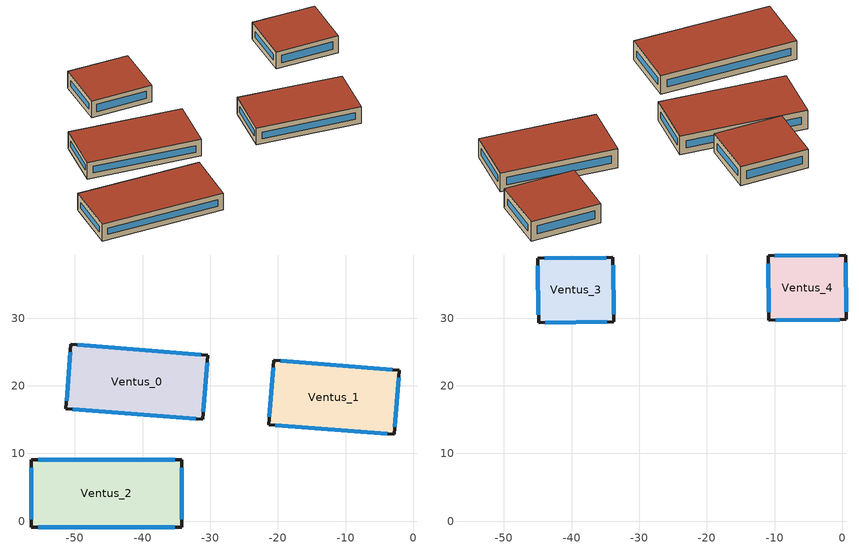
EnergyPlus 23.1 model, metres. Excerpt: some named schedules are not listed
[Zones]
Ventus_0
 floor outside (90.1-2019 Nonresidential CZ 0 Exterior Floor (Mass)): -50.59,26.13,3.49 -30.38,24.54,3.48 -31.13,15.05,3.48 -51.34,16.64,3.49
 wall outside (90.1-2019 Nonresidential CZ 0 Exterior Wall (Mass)): -50.59,26.13 -51.34,16.64 z3.49:6.87; -31.13,15.05 -30.38,24.54 z3.48:6.87; -51.34,16.64,3.49 -31.13,15.05,3.48 -31.13,15.05,6.87 -51.34,16.64,6.87; -30.38,24.54,3.48 -50.59,26.13,3.49 -50.59,26.13,6.87 -30.38,24.54,6.87
 window (90.1-2019 Nonresidential CZ 0 Glazing (Operable)): -50.68,25 -51.25,17.78 z4.62:5.74; -31.04,16.19 -30.47,23.41 z4.62:5.73; -50.31,16.56,4.52 -32.16,15.13,4.51 -32.16,15.13,5.83 -50.31,16.56,5.84; -31.41,24.62,4.51 -49.56,26.05,4.52 -49.56,26.05,5.84 -31.41,24.62,5.83
 roof outside (90.1-2019 Nonresidential CZ 0 Exterior Roof (Mass)): -50.59,26.13 -51.34,16.64 -31.13,15.05 -30.38,24.54 z6.87
Ventus_1
 floor outside (90.1-2019 Nonresidential CZ 0 Exterior Floor (Mass)): -21.39,14.28,3.48 -20.64,23.78,3.48 -2.06,22.31,3.47 -2.81,12.81,3.47
 wall outside (90.1-2019 Nonresidential CZ 0 Exterior Wall (Mass)): -2.81,12.81 -2.06,22.31 z3.47:6.86; -20.64,23.78 -21.39,14.28 z3.48:6.86; -21.39,14.28,3.48 -2.81,12.81,3.47 -2.81,12.81,6.86 -21.39,14.28,6.86; -2.06,22.31,3.47 -20.64,23.78,3.48 -20.64,23.78,6.86 -2.06,22.31,6.86
 window (90.1-2019 Nonresidential CZ 0 Glazing (Operable)): -20.36,14.19 -3.83,12.89 z4.5:5.83; -2.72,13.95 -2.15,21.18 z4.61:5.72; -20.73,22.64 -21.3,15.41 z4.61:5.73; -3.08,22.39,4.5 -19.62,23.7,4.5 -19.61,23.7,5.83 -3.08,22.39,5.83
 roof outside (90.1-2019 Nonresidential CZ 0 Exterior Roof (Mass)): -21.39,14.28 -2.81,12.81 -2.06,22.31 -20.64,23.78 z6.86
Ventus_2
 floor outside (90.1-2019 Nonresidential CZ 0 Exterior Floor (Mass)): -56.49,9.04 -34.25,9.04 -34.25,-0.87 -56.49,-0.87 z3.5
 wall outside (90.1-2019 Nonresidential CZ 0 Exterior Wall (Mass)): -56.49,9.04 -56.49,-0.87 -34.25,-0.87 -34.25,9.04 -56.49,9.04 z3.5:6.89
 window (90.1-2019 Nonresidential CZ 0 Glazing (Operable)): -56.49,7.9 -56.49,0.28 / -34.25,0.28 -34.25,7.9 z4.64:5.75; -55.45,-0.87 -35.29,-0.87 / -35.29,9.04 -55.45,9.04 z4.54:5.85
 roof outside (90.1-2019 Nonresidential CZ 0 Exterior Roof (Mass)): -56.49,9.04 -56.49,-0.87 -34.25,-0.87 -34.25,9.04 z6.89
Ventus_3
 floor outside (90.1-2019 Nonresidential CZ 0 Exterior Floor (Mass)): -33.89,38.98 -33.8,29.46 -44.89,29.34 -44.99,38.86 z6.11
 wall outside (90.1-2019 Nonresidential CZ 0 Exterior Wall (Mass)): -33.89,38.98 -44.99,38.86 -44.89,29.34 -33.8,29.46 -33.89,38.98 z6.11:9.51
 window (90.1-2019 Nonresidential CZ 0 Glazing (Operable)): -34.87,38.97 -44.01,38.87 / -43.91,29.35 -34.77,29.45 z7.08:8.53; -44.98,37.72 -44.9,30.48 / -33.81,30.6 -33.88,37.84 z7.25:8.37
 roof outside (90.1-2019 Nonresidential CZ 0 Exterior Roof (Mass)): -33.89,38.98 -44.99,38.86 -44.89,29.34 -33.8,29.46 z9.51
Ventus_4
 floor outside (90.1-2019 Nonresidential CZ 0 Exterior Floor (Mass)): 0.52,39.34 0.62,29.82 -10.85,29.7 -10.95,39.22 z6.11
 wall outside (90.1-2019 Nonresidential CZ 0 Exterior Wall (Mass)): 0.52,39.34 -10.95,39.22 -10.85,29.7 0.62,29.82 0.52,39.34 z6.11:9.57
 window (90.1-2019 Nonresidential CZ 0 Glazing (Operable)): -0.48,39.33 -9.95,39.23 / -9.85,29.71 -0.38,29.8 z7.1:8.57; -10.93,38.06 -10.86,30.85 / 0.61,30.97 0.53,38.18 z7.26:8.41
 roof outside (90.1-2019 Nonresidential CZ 0 Exterior Roof (Mass)): 0.52,39.34 -10.95,39.22 -10.85,29.7 0.62,29.82 z9.57
[Site:GroundTemperature:BuildingSurface]
18, 18, 18, 18, 18, 18, 18, 18, 18, 18, 18, 18
[Site:GroundReflectance]
0.2, 0.2, 0.2, 0.2, 0.2, 0.2, 0.2, 0.2, 0.2, 0.2, 0.2, 0.2
[Site:GroundReflectance:SnowModifier]
1, 1
[Site:WeatherStation]
Wind Sensor Height Above Ground {m}=10; Wind Speed Profile Exponent=0.22; Wind Speed Profile Boundary Layer Thickness {m}=370; Air Temperature Sensor Height Above Ground {m}=1.5
[SizingPeriod:WeatherFileConditionType] Use Weather File Daylight Saving Period=No; Use Weather File Rain and Snow Indicators=No
Name | Period Selection | Day Type
Extreme Summer Weather Period for Design | SummerExtreme | SummerDesignDay
Extreme Winter Weather Period for Design | WinterExtreme | WinterDesignDay
[Building]
Building: North Axis {deg}=0; Terrain=Suburbs; Loads Convergence Tolerance Value=0.04; Temperature Convergence Tolerance Value {deltaC}=0.25; Solar Distribution=FullExterior; Maximum Number of Warmup Days=30; Minimum Number of Warmup Days=7
[Construction]
90.1-2019 Nonresidential CZ 0 Exterior Wall (Mass): Stucco_0.025_90.1-2019 Nonresidential CZ 0 Exterior Wall (Mass), Concrete_0.203_90.1-2019 Nonresidential CZ 0 Exterior Wall (Mass), Mineral Wool_0.006340168156952033_90.1-2019 Nonresidential CZ 0 Exterior Wall (Mass), Plaster_0.013_90.1-2019 Nonresidential CZ 0 Exterior Wall (Mass)
90.1-2019 Nonresidential CZ 0 Exterior Floor (Mass): Stucco_0.025_90.1-2019 Nonresidential CZ 0 Exterior Floor (Mass), Mineral Wool_0.005244967487677573_90.1-2019 Nonresidential CZ 0 Exterior Floor (Mass), Concrete_0.102_90.1-2019 Nonresidential CZ 0 Exterior Floor (Mass), Carpet_0.02_90.1-2019 Nonresidential CZ 0 Exterior Floor (Mass)
90.1-2019 Nonresidential CZ 0 Exterior Roof (Mass): Vaporpermeable Felt_0.003_90.1-2019 Nonresidential CZ 0 Exterior Roof (Mass), XPS Board_0.14713995500631277_90.1-2019 Nonresidential CZ 0 Exterior Roof (Mass), Concrete_0.203_90.1-2019 Nonresidential CZ 0 Exterior Roof (Mass), Acoustic Tile_0.005_90.1-2019 Nonresidential CZ 0 Exterior Roof (Mass)
90.1-2019 Nonresidential CZ 0 Glazing (Operable): 90.1-2019 Nonresidential CZ 0 Glazing (Operable)Window
[Material]
Stucco_0.025_90.1-2019 Nonresidential CZ 0 Exterior Wall (Mass): Roughness=Smooth; @90.1-2019 Nonresidential CZ 0 Exterior Wall (Mass):Stucco-Thickness@ [m]=0.025; @90.1-2019 Nonresidential CZ 0 Exterior Wall (Mass):Stucco-Conductivity@ [W/m-K]=0.72; @90.1-2019 Nonresidential CZ 0 Exterior Wall (Mass):Stucco-Density@ [kg/m3]=1856; @90.1-2019 Nonresidential CZ 0 Exterior Wall (Mass):Stucco-SpecificHeat@ [J/kg-K]=840; @90.1-2019 Nonresidential CZ 0 Exterior Wall (Mass):Stucco-ThermalEmittance@=0.9; @90.1-2019 Nonresidential CZ 0 Exterior Wall (Mass):Stucco-SolarAbsorptance@=0.7; @90.1-2019 Nonresidential CZ 0 Exterior Wall (Mass):Stucco-VisibleAbsorptance@=0.7
Concrete_0.203_90.1-2019 Nonresidential CZ 0 Exterior Wall (Mass): Roughness=Rough; @90.1-2019 Nonresidential CZ 0 Exterior Wall (Mass):Concrete-Thickness@ [m]=0.203; @90.1-2019 Nonresidential CZ 0 Exterior Wall (Mass):Concrete-Conductivity@ [W/m-K]=2; @90.1-2019 Nonresidential CZ 0 Exterior Wall (Mass):Concrete-Density@ [kg/m3]=2400; @90.1-2019 Nonresidential CZ 0 Exterior Wall (Mass):Concrete-SpecificHeat@ [J/kg-K]=950; @90.1-2019 Nonresidential CZ 0 Exterior Wall (Mass):Concrete-ThermalEmittance@=0.9; @90.1-2019 Nonresidential CZ 0 Exterior Wall (Mass):Concrete-SolarAbsorptance@=0.7; @90.1-2019 Nonresidential CZ 0 Exterior Wall (Mass):Concrete-VisibleAbsorptance@=0.7
Mineral Wool_0.006340168156952033_90.1-2019 Nonresidential CZ 0 Exterior Wall (Mass): Roughness=Rough; @90.1-2019 Nonresidential CZ 0 Exterior Wall (Mass):Mineral Wool-Thickness@ [m]=0.00634017; @90.1-2019 Nonresidential CZ 0 Exterior Wall (Mass):Mineral Wool-Conductivity@ [W/m-K]=0.041; @90.1-2019 Nonresidential CZ 0 Exterior Wall (Mass):Mineral Wool-Density@ [kg/m3]=155; @90.1-2019 Nonresidential CZ 0 Exterior Wall (Mass):Mineral Wool-SpecificHeat@ [J/kg-K]=1130; @90.1-2019 Nonresidential CZ 0 Exterior Wall (Mass):Mineral Wool-ThermalEmittance@=0.9; @90.1-2019 Nonresidential CZ 0 Exterior Wall (Mass):Mineral Wool-SolarAbsorptance@=0.7; @90.1-2019 Nonresidential CZ 0 Exterior Wall (Mass):Mineral Wool-VisibleAbsorptance@=0.7
Plaster_0.013_90.1-2019 Nonresidential CZ 0 Exterior Wall (Mass): Roughness=Rough; @90.1-2019 Nonresidential CZ 0 Exterior Wall (Mass):Plaster-Thickness@ [m]=0.013; @90.1-2019 Nonresidential CZ 0 Exterior Wall (Mass):Plaster-Conductivity@ [W/m-K]=1; @90.1-2019 Nonresidential CZ 0 Exterior Wall (Mass):Plaster-Density@ [kg/m3]=2000; @90.1-2019 Nonresidential CZ 0 Exterior Wall (Mass):Plaster-SpecificHeat@ [J/kg-K]=1130; @90.1-2019 Nonresidential CZ 0 Exterior Wall (Mass):Plaster-ThermalEmittance@=0.9; @90.1-2019 Nonresidential CZ 0 Exterior Wall (Mass):Plaster-SolarAbsorptance@=0.7; @90.1-2019 Nonresidential CZ 0 Exterior Wall (Mass):Plaster-VisibleAbsorptance@=0.7
Stucco_0.025_90.1-2019 Nonresidential CZ 0 Exterior Floor (Mass): Roughness=Smooth; @90.1-2019 Nonresidential CZ 0 Exterior Floor (Mass):Stucco-Thickness@ [m]=0.025; @90.1-2019 Nonresidential CZ 0 Exterior Floor (Mass):Stucco-Conductivity@ [W/m-K]=0.72; @90.1-2019 Nonresidential CZ 0 Exterior Floor (Mass):Stucco-Density@ [kg/m3]=1856; @90.1-2019 Nonresidential CZ 0 Exterior Floor (Mass):Stucco-SpecificHeat@ [J/kg-K]=840; @90.1-2019 Nonresidential CZ 0 Exterior Floor (Mass):Stucco-ThermalEmittance@=0.9; @90.1-2019 Nonresidential CZ 0 Exterior Floor (Mass):Stucco-SolarAbsorptance@=0.7; @90.1-2019 Nonresidential CZ 0 Exterior Floor (Mass):Stucco-VisibleAbsorptance@=0.7
Mineral Wool_0.005244967487677573_90.1-2019 Nonresidential CZ 0 Exterior Floor (Mass): Roughness=Rough; @90.1-2019 Nonresidential CZ 0 Exterior Floor (Mass):Mineral Wool-Thickness@ [m]=0.00524497; @90.1-2019 Nonresidential CZ 0 Exterior Floor (Mass):Mineral Wool-Conductivity@ [W/m-K]=0.041; @90.1-2019 Nonresidential CZ 0 Exterior Floor (Mass):Mineral Wool-Density@ [kg/m3]=155; @90.1-2019 Nonresidential CZ 0 Exterior Floor (Mass):Mineral Wool-SpecificHeat@ [J/kg-K]=1130; @90.1-2019 Nonresidential CZ 0 Exterior Floor (Mass):Mineral Wool-ThermalEmittance@=0.9; @90.1-2019 Nonresidential CZ 0 Exterior Floor (Mass):Mineral Wool-SolarAbsorptance@=0.7; @90.1-2019 Nonresidential CZ 0 Exterior Floor (Mass):Mineral Wool-VisibleAbsorptance@=0.7
Concrete_0.102_90.1-2019 Nonresidential CZ 0 Exterior Floor (Mass): Roughness=Rough; @90.1-2019 Nonresidential CZ 0 Exterior Floor (Mass):Concrete-Thickness@ [m]=0.102; @90.1-2019 Nonresidential CZ 0 Exterior Floor (Mass):Concrete-Conductivity@ [W/m-K]=2; @90.1-2019 Nonresidential CZ 0 Exterior Floor (Mass):Concrete-Density@ [kg/m3]=2400; @90.1-2019 Nonresidential CZ 0 Exterior Floor (Mass):Concrete-SpecificHeat@ [J/kg-K]=950; @90.1-2019 Nonresidential CZ 0 Exterior Floor (Mass):Concrete-ThermalEmittance@=0.9; @90.1-2019 Nonresidential CZ 0 Exterior Floor (Mass):Concrete-SolarAbsorptance@=0.7; @90.1-2019 Nonresidential CZ 0 Exterior Floor (Mass):Concrete-VisibleAbsorptance@=0.7
Carpet_0.02_90.1-2019 Nonresidential CZ 0 Exterior Floor (Mass): Roughness=MediumRough; @90.1-2019 Nonresidential CZ 0 Exterior Floor (Mass):Carpet-Thickness@ [m]=0.02; @90.1-2019 Nonresidential CZ 0 Exterior Floor (Mass):Carpet-Conductivity@ [W/m-K]=0.06; @90.1-2019 Nonresidential CZ 0 Exterior Floor (Mass):Carpet-Density@ [kg/m3]=288; @90.1-2019 Nonresidential CZ 0 Exterior Floor (Mass):Carpet-SpecificHeat@ [J/kg-K]=1380; @90.1-2019 Nonresidential CZ 0 Exterior Floor (Mass):Carpet-ThermalEmittance@=0.9; @90.1-2019 Nonresidential CZ 0 Exterior Floor (Mass):Carpet-SolarAbsorptance@=0.7; @90.1-2019 Nonresidential CZ 0 Exterior Floor (Mass):Carpet-VisibleAbsorptance@=0.7
Vaporpermeable Felt_0.003_90.1-2019 Nonresidential CZ 0 Exterior Roof (Mass): Roughness=Rough; @90.1-2019 Nonresidential CZ 0 Exterior Roof (Mass):Vaporpermeable Felt-Thickness@ [m]=0.003; @90.1-2019 Nonresidential CZ 0 Exterior Roof (Mass):Vaporpermeable Felt-Conductivity@ [W/m-K]=0.909091; @90.1-2019 Nonresidential CZ 0 Exterior Roof (Mass):Vaporpermeable Felt-Density@ [kg/m3]=0.5; @90.1-2019 Nonresidential CZ 0 Exterior Roof (Mass):Vaporpermeable Felt-SpecificHeat@ [J/kg-K]=1800; @90.1-2019 Nonresidential CZ 0 Exterior Roof (Mass):Vaporpermeable Felt-ThermalEmittance@=0.9; @90.1-2019 Nonresidential CZ 0 Exterior Roof (Mass):Vaporpermeable Felt-SolarAbsorptance@=0.7; @90.1-2019 Nonresidential CZ 0 Exterior Roof (Mass):Vaporpermeable Felt-VisibleAbsorptance@=0.7
XPS Board_0.14713995500631277_90.1-2019 Nonresidential CZ 0 Exterior Roof (Mass): Roughness=Rough; @90.1-2019 Nonresidential CZ 0 Exterior Roof (Mass):XPS Board-Thickness@ [m]=0.14714; @90.1-2019 Nonresidential CZ 0 Exterior Roof (Mass):XPS Board-Conductivity@ [W/m-K]=0.034; @90.1-2019 Nonresidential CZ 0 Exterior Roof (Mass):XPS Board-Density@ [kg/m3]=35; @90.1-2019 Nonresidential CZ 0 Exterior Roof (Mass):XPS Board-SpecificHeat@ [J/kg-K]=1400; @90.1-2019 Nonresidential CZ 0 Exterior Roof (Mass):XPS Board-ThermalEmittance@=0.9; @90.1-2019 Nonresidential CZ 0 Exterior Roof (Mass):XPS Board-SolarAbsorptance@=0.7; @90.1-2019 Nonresidential CZ 0 Exterior Roof (Mass):XPS Board-VisibleAbsorptance@=0.7
Concrete_0.203_90.1-2019 Nonresidential CZ 0 Exterior Roof (Mass): Roughness=Rough; @90.1-2019 Nonresidential CZ 0 Exterior Roof (Mass):Concrete-Thickness@ [m]=0.203; @90.1-2019 Nonresidential CZ 0 Exterior Roof (Mass):Concrete-Conductivity@ [W/m-K]=2; @90.1-2019 Nonresidential CZ 0 Exterior Roof (Mass):Concrete-Density@ [kg/m3]=2400; @90.1-2019 Nonresidential CZ 0 Exterior Roof (Mass):Concrete-SpecificHeat@ [J/kg-K]=950; @90.1-2019 Nonresidential CZ 0 Exterior Roof (Mass):Concrete-ThermalEmittance@=0.9; @90.1-2019 Nonresidential CZ 0 Exterior Roof (Mass):Concrete-SolarAbsorptance@=0.7; @90.1-2019 Nonresidential CZ 0 Exterior Roof (Mass):Concrete-VisibleAbsorptance@=0.7
Acoustic Tile_0.005_90.1-2019 Nonresidential CZ 0 Exterior Roof (Mass): Roughness=MediumSmooth; @90.1-2019 Nonresidential CZ 0 Exterior Roof (Mass):Acoustic Tile-Thickness@ [m]=0.005; @90.1-2019 Nonresidential CZ 0 Exterior Roof (Mass):Acoustic Tile-Conductivity@ [W/m-K]=0.06; @90.1-2019 Nonresidential CZ 0 Exterior Roof (Mass):Acoustic Tile-Density@ [kg/m3]=368; @90.1-2019 Nonresidential CZ 0 Exterior Roof (Mass):Acoustic Tile-SpecificHeat@ [J/kg-K]=590; @90.1-2019 Nonresidential CZ 0 Exterior Roof (Mass):Acoustic Tile-ThermalEmittance@=0.9; @90.1-2019 Nonresidential CZ 0 Exterior Roof (Mass):Acoustic Tile-SolarAbsorptance@=0.7; @90.1-2019 Nonresidential CZ 0 Exterior Roof (Mass):Acoustic Tile-VisibleAbsorptance@=0.7
[WindowMaterial:SimpleGlazingSystem]
90.1-2019 Nonresidential CZ 0 Glazing (Operable)Window: @90.1-2019 Nonresidential CZ 0 Glazing (Operable)-UValue@=3.52052; @90.1-2019 Nonresidential CZ 0 Glazing (Operable)-SolarHeatGainCoefficient@=0.2; @90.1-2019 Nonresidential CZ 0 Glazing (Operable)-VisibleTransmittance@=0.22
[Zone] Rotation [deg]=0; Type=1; Multiplier=1; Zone Inside Convection Algorithm=TARP; Zone Outside Convection Algorithm=DOE-2
Name | Volume [m3] | Area [m2]
Ventus_0 | 653.666 | 193.012
Ventus_1 | 601.551 | 177.637
Ventus_2 | 746.119 | 220.311
Ventus_3 | 359.57 | 105.651
Ventus_4 | 378.292 | 109.198
[People] OccupancySchedule=occOffice; Number of People Calculation Method=People/Area; PeopleDensity [person/m2]=0.108; Fraction Radiant=0.3; Sensible Heat Fraction=AUTOCALCULATE; Carbon Dioxide Generation Rate [m3/s-W]=3.82E-08; Enable ASHRAE 55 Comfort Warnings=No; Mean Radiant Temperature Calculation Type=ZoneAveraged; Clothing Insulation Calculation Method=DynamicClothingModelASHRAE55; Air Velocity Schedule=AirSpeed 0; Thermal Comfort Model 1 Type=AdaptiveASH55; Thermal Comfort Model 2 Type=Pierce; Thermal Comfort Model 3 Type=Fanger
Name | Zone or ZoneList | Activity Level Schedule | Work Efficiency Schedule
People Ventus_0 | Ventus_0 | Ventus_0PeopleActivity | Ventus_0WorkEfficiency
People Ventus_1 | Ventus_1 | Ventus_1PeopleActivity | Ventus_1WorkEfficiency
People Ventus_2 | Ventus_2 | Ventus_2PeopleActivity | Ventus_2WorkEfficiency
People Ventus_3 | Ventus_3 | Ventus_3PeopleActivity | Ventus_3WorkEfficiency
People Ventus_4 | Ventus_4 | Ventus_4PeopleActivity | Ventus_4WorkEfficiency
[ElectricEquipment] EquipmentAvailibilitySchedule=equipOffice; Design Level Calculation Method=Watts/Area; EquipmentPowerDensity [W/m2]=12; Fraction Latent=0; Fraction Radiant=.2; Fraction Lost=0
Name | Zone or ZoneList
Ventus_0 Equipment | Ventus_0
Ventus_1 Equipment | Ventus_1
Ventus_2 Equipment | Ventus_2
Ventus_3 Equipment | Ventus_3
Ventus_4 Equipment | Ventus_4
[Lights] LightsAvailibilitySchedule=lightsOffice; Design Level Calculation Method=Watts/Area; LightingPowerDensity [W/m2]=6; Return Air Fraction=0; Fraction Radiant=.42; Fraction Visible=.18; Fraction Replaceable=1
Name | Zone or ZoneList
Ventus_0 General lighting | Ventus_0
Ventus_1 General lighting | Ventus_1
Ventus_2 General lighting | Ventus_2
Ventus_3 General lighting | Ventus_3
Ventus_4 General lighting | Ventus_4
[Daylighting:Controls] Daylighting Method=SplitFlux; Lighting control type { 1 = continuous,2 = stepped,3 = continuous / off}=Continuous; Minimum Input Power Fraction for Continuous Dimming Control=0.1; Minimum Light Output Fraction for Continuous Dimming Control=0.1; Number of Stepped Control Steps=3; Probability Lighting will be Reset When Needed in Manual Stepped Control=1; Maximum Allowable Discomfort Glare Index=22; Fraction of Zone Controlled by Reference Point 1=1
Ventus_0_DaylCtrl: Zone=Ventus_0; @Ventus_0-LightsAvailibilitySchedule@=lightsOffice; Daylighting Reference Point 1=Ventus_0_DaylCtrlRefPt1; @Ventus_0-IlluminanceSetpoint@ [lux at Reference Point 1]=500
Ventus_1_DaylCtrl: Zone=Ventus_1; Daylighting Reference Point 1=Ventus_1_DaylCtrlRefPt1; @Ventus_1-LightsAvailibilitySchedule@=lightsOffice; @Ventus_1-IlluminanceSetpoint@ [lux at Reference Point 1]=500
Ventus_2_DaylCtrl: Zone=Ventus_2; Daylighting Reference Point 1=Ventus_2_DaylCtrlRefPt1; @Ventus_2-LightsAvailibilitySchedule@=lightsOffice; @Ventus_2-IlluminanceSetpoint@ [lux at Reference Point 1]=500
Ventus_3_DaylCtrl: Zone=Ventus_3; Daylighting Reference Point 1=Ventus_3_DaylCtrlRefPt1; @Ventus_3-LightsAvailibilitySchedule@=lightsOffice; @Ventus_3-IlluminanceSetpoint@ [lux at Reference Point 1]=500
Ventus_4_DaylCtrl: Zone=Ventus_4; Daylighting Reference Point 1=Ventus_4_DaylCtrlRefPt1; @Ventus_4-LightsAvailibilitySchedule@=lightsOffice; @Ventus_4-IlluminanceSetpoint@ [lux at Reference Point 1]=500
[ZoneVentilation:WindandStackOpenArea] Opening Effectiveness=0; Effective Angle {deg}=0; Discharge Coefficient for Opening=0.6; Minimum Indoor Temperature {C}=22; Maximum Indoor Temperature {C}=100; Delta Temperature {deltaC}=1; Minimum Outdoor Temperature {C}=0; Maximum Outdoor Temperature {C}=30; Maximum Wind Speed {m/s}=40
Name | Zone | Opening Area {m2} | Opening Area Fraction Schedule | Height Difference {m}
Ventus_0NatVent_Buoy | Ventus_0 | 51.3465 | NatVentAvail_Ventus_0 | 0.316947
Ventus_1NatVent_Buoy | Ventus_1 | 48.2559 | NatVentAvail_Ventus_1 | 0.318299
Ventus_2NatVent_Buoy | Ventus_2 | 55.5978 | NatVentAvail_Ventus_2 | 0.314408
Ventus_3NatVent_Buoy | Ventus_3 | 34.1083 | NatVentAvail_Ventus_3 | 0.330505
Ventus_4NatVent_Buoy | Ventus_4 | 35.4396 | NatVentAvail_Ventus_4 | 0.336931
[ZoneInfiltration:DesignFlowRate] Schedule=On; Design Flow Rate Calculation Method=Flow/ExteriorArea; Flow per Exterior Surface Area [m3/s-m2]=0.00056896
Ventus_0Infiltration: Zone or ZoneList=Ventus_0; @Ventus_0-InfiltrationConstantCoefficient@=1; @Ventus_0-InfiltrationTemperatureCoefficient@=0; @Ventus_0-InfiltrationWindVelocityCoefficient@=0; @Ventus_0-InfiltrationWindVelocitySquaredCoefficient@=0
Ventus_1Infiltration: Zone or ZoneList=Ventus_1; @Ventus_1-InfiltrationConstantCoefficient@=1; @Ventus_1-InfiltrationTemperatureCoefficient@=0; @Ventus_1-InfiltrationWindVelocityCoefficient@=0; @Ventus_1-InfiltrationWindVelocitySquaredCoefficient@=0
Ventus_2Infiltration: Zone or ZoneList=Ventus_2; @Ventus_2-InfiltrationConstantCoefficient@=1; @Ventus_2-InfiltrationTemperatureCoefficient@=0; @Ventus_2-InfiltrationWindVelocityCoefficient@=0; @Ventus_2-InfiltrationWindVelocitySquaredCoefficient@=0
Ventus_3Infiltration: Zone or ZoneList=Ventus_3; @Ventus_3-InfiltrationConstantCoefficient@=1; @Ventus_3-InfiltrationTemperatureCoefficient@=0; @Ventus_3-InfiltrationWindVelocityCoefficient@=0; @Ventus_3-InfiltrationWindVelocitySquaredCoefficient@=0
Ventus_4Infiltration: Zone or ZoneList=Ventus_4; @Ventus_4-InfiltrationConstantCoefficient@=1; @Ventus_4-InfiltrationTemperatureCoefficient@=0; @Ventus_4-InfiltrationWindVelocityCoefficient@=0; @Ventus_4-InfiltrationWindVelocitySquaredCoefficient@=0
[Zone equipment]
Ventus_0: Ventus_0 Ideal Loads Air
Ventus_1: Ventus_1 Ideal Loads Air
Ventus_2: Ventus_2 Ideal Loads Air
Ventus_3: Ventus_3 Ideal Loads Air
Ventus_4: Ventus_4 Ideal Loads Air
[Sizing:Zone] Zone Cooling Design Supply Air Temperature Input Method=SupplyAirTemperature; Zone Cooling Design Supply Air Temperature {C}=12; Zone Heating Design Supply Air Temperature Input Method=SupplyAirTemperature; Zone Heating Design Supply Air Temperature {C}=35; Zone Cooling Design Supply Air Humidity Ratio {kgWater/kgDryAir}=0.009; Zone Heating Design Supply Air Humidity Ratio {kgWater/kgDryAir}=0.004; Zone Heating Sizing Factor=1.15; Zone Cooling Sizing Factor=1.15; Cooling Design Air Flow Method=DesignDay; Heating Design Air Flow Method=DesignDay
Name | Design Specification Outdoor Air Object
Ventus_0 | Ventus_0MinFreshAir
Ventus_1 | Ventus_1MinFreshAir
Ventus_2 | Ventus_2MinFreshAir
Ventus_3 | Ventus_3MinFreshAir
Ventus_4 | Ventus_4MinFreshAir
[ZoneControl:Thermostat]
Name | Zone or ZoneList | Control Type Schedule | Control 1
Ventus_0 Thermostat | Ventus_0 | Ventus_0_ZoneControlTypeSched | Dual Setpoint - Zone Ventus_0
Ventus_1 Thermostat | Ventus_1 | Ventus_1_ZoneControlTypeSched | Dual Setpoint - Zone Ventus_1
Ventus_2 Thermostat | Ventus_2 | Ventus_2_ZoneControlTypeSched | Dual Setpoint - Zone Ventus_2
Ventus_3 Thermostat | Ventus_3 | Ventus_3_ZoneControlTypeSched | Dual Setpoint - Zone Ventus_3
Ventus_4 Thermostat | Ventus_4 | Ventus_4_ZoneControlTypeSched | Dual Setpoint - Zone Ventus_4
[ThermostatSetpoint:DualSetpoint]
Name | Heating Setpoint Temperature Schedule | Cooling Setpoint Temperature Schedule
Dual Setpoint - Zone Ventus_0 | Ventus_0Heating_SP_Sch | Ventus_0Cooling_SP_Sch
Dual Setpoint - Zone Ventus_1 | Ventus_1Heating_SP_Sch | Ventus_1Cooling_SP_Sch
Dual Setpoint - Zone Ventus_2 | Ventus_2Heating_SP_Sch | Ventus_2Cooling_SP_Sch
Dual Setpoint - Zone Ventus_3 | Ventus_3Heating_SP_Sch | Ventus_3Cooling_SP_Sch
Dual Setpoint - Zone Ventus_4 | Ventus_4Heating_SP_Sch | Ventus_4Cooling_SP_Sch
[DesignSpecification:OutdoorAir] Outdoor Air Method=Sum; MechVentSchedule=AllOn
Ventus_0MinFreshAir: @Ventus_0-MinFreshAirPerson@ [m3/s-person]=0.01; @Ventus_0-MinFreshAirArea@ [m3/s-m2]=0.001
Ventus_1MinFreshAir: @Ventus_1-MinFreshAirPerson@ [m3/s-person]=0.01; @Ventus_1-MinFreshAirArea@ [m3/s-m2]=0.001
Ventus_2MinFreshAir: @Ventus_2-MinFreshAirPerson@ [m3/s-person]=0.01; @Ventus_2-MinFreshAirArea@ [m3/s-m2]=0.001
Ventus_3MinFreshAir: @Ventus_3-MinFreshAirPerson@ [m3/s-person]=0.01; @Ventus_3-MinFreshAirArea@ [m3/s-m2]=0.001
Ventus_4MinFreshAir: @Ventus_4-MinFreshAirPerson@ [m3/s-person]=0.01; @Ventus_4-MinFreshAirArea@ [m3/s-m2]=0.001
[Schedule:Constant]
On: 1
AirSpeed 0: 0
Ventus_0PeopleActivity; Ventus_1PeopleActivity; Ventus_2PeopleActivity; Ventus_3PeopleActivity; Ventus_4PeopleActivity: Any Number, 125.28
Ventus_0WorkEfficiency; Ventus_1WorkEfficiency; Ventus_2WorkEfficiency; Ventus_3WorkEfficiency; Ventus_4WorkEfficiency: Any Number, 0
Ventus_0_ZoneControlTypeSched; Ventus_1_ZoneControlTypeSched; Ventus_2_ZoneControlTypeSched; Ventus_3_ZoneControlTypeSched; Ventus_4_ZoneControlTypeSched: 4
[Schedule:Year]
occOffice: Fraction, occOffice_0, 1, 1, 12, 31
lightsOffice: Fraction, lightsOffice_0, 1, 1, 12, 31
equipOffice: Fraction, equipOffice_0, 1, 1, 12, 31
NatVentAvail_Ventus_0: Fraction, NatVentAvail_Ventus_0_0, 1, 1, 1, 7, NatVentAvail_Ventus_0_1, 1, 8, 1, 14, NatVentAvail_Ventus_0_2, 1, 15, 1, 21, NatVentAvail_Ventus_0_3, 1, 22, 1, 28, NatVentAvail_Ventus_0_4, 1, 29, 2, 4, NatVentAvail_Ventus_0_5, 2, 5, 2, 11, NatVentAvail_Ventus_0_6, 2, 12, 2, 18, NatVentAvail_Ventus_0_7, 2, 19, 2, 25, NatVentAvail_Ventus_0_8, 2, 26, 3, 4, NatVentAvail_Ventus_0_9, 3, 5, 3, 11, NatVentAvail_Ventus_0_10, 3, 12, 3, 18, NatVentAvail_Ventus_0_11, 3, 19, 3, 25, NatVentAvail_Ventus_0_12, 3, 26, 4, 1, NatVentAvail_Ventus_0_13, 4, 2, 4, 8, NatVentAvail_Ventus_0_14, 4, 9, 4, 15, NatVentAvail_Ventus_0_15, 4, 16, 4, 22, NatVentAvail_Ventus_0_16, 4, 23, 4, 29, NatVentAvail_Ventus_0_17, 4, 30, 5, 6, NatVentAvail_Ventus_0_18, 5, 7, 5, 13, NatVentAvail_Ventus_0_19, 5, 14, 5, 20, NatVentAvail_Ventus_0_20, 5, 21, 5, 27, NatVentAvail_Ventus_0_21, 5, 28, 6, 3, NatVentAvail_Ventus_0_22, 6, 4, 6, 10, NatVentAvail_Ventus_0_23, 6, 11, 6, 17, NatVentAvail_Ventus_0_24, 6, 18, 6, 24, NatVentAvail_Ventus_0_25, 6, 25, 7, 1, NatVentAvail_Ventus_0_26, 7, 2, 7, 8, NatVentAvail_Ventus_0_27, 7, 9, 7, 15, NatVentAvail_Ventus_0_28, 7, 16, 7, 22, NatVentAvail_Ventus_0_29, 7, 23, 7, 29, NatVentAvail_Ventus_0_30, 7, 30, 8, 5, NatVentAvail_Ventus_0_31, 8, 6, 8, 12, NatVentAvail_Ventus_0_32, 8, 13, 8, 19, NatVentAvail_Ventus_0_33, 8, 20, 8, 26, NatVentAvail_Ventus_0_34, 8, 27, 9, 2, NatVentAvail_Ventus_0_35, 9, 3, 9, 9, NatVentAvail_Ventus_0_36, 9, 10, 9, 16, NatVentAvail_Ventus_0_37, 9, 17, 9, 23, NatVentAvail_Ventus_0_38, 9, 24, 9, 30, NatVentAvail_Ventus_0_39, 10, 1, 10, 7, NatVentAvail_Ventus_0_40, 10, 8, 10, 14, NatVentAvail_Ventus_0_41, 10, 15, 10, 21, NatVentAvail_Ventus_0_42, 10, 22, 10, 28, NatVentAvail_Ventus_0_43, 10, 29, 11, 4, NatVentAvail_Ventus_0_44, 11, 5, 11, 11, NatVentAvail_Ventus_0_45, 11, 12, 11, 18, NatVentAvail_Ventus_0_46, 11, 19, 11, 25, NatVentAvail_Ventus_0_47, 11, 26, 12, 2, NatVentAvail_Ventus_0_48, 12, 3, 12, 9, NatVentAvail_Ventus_0_49, 12, 10, 12, 16, NatVentAvail_Ventus_0_50, 12, 17, 12, 23, NatVentAvail_Ventus_0_51, 12, 24, 12, 30, NatVentAvail_Ventus_0_52, 12, 31, 12, 31
NatVentAvail_Ventus_1: Fraction, NatVentAvail_Ventus_1_0, 1, 1, 1, 7, NatVentAvail_Ventus_1_1, 1, 8, 1, 14, NatVentAvail_Ventus_1_2, 1, 15, 1, 21, NatVentAvail_Ventus_1_3, 1, 22, 1, 28, NatVentAvail_Ventus_1_4, 1, 29, 2, 4, NatVentAvail_Ventus_1_5, 2, 5, 2, 11, NatVentAvail_Ventus_1_6, 2, 12, 2, 18, NatVentAvail_Ventus_1_7, 2, 19, 2, 25, NatVentAvail_Ventus_1_8, 2, 26, 3, 4, NatVentAvail_Ventus_1_9, 3, 5, 3, 11, NatVentAvail_Ventus_1_10, 3, 12, 3, 18, NatVentAvail_Ventus_1_11, 3, 19, 3, 25, NatVentAvail_Ventus_1_12, 3, 26, 4, 1, NatVentAvail_Ventus_1_13, 4, 2, 4, 8, NatVentAvail_Ventus_1_14, 4, 9, 4, 15, NatVentAvail_Ventus_1_15, 4, 16, 4, 22, NatVentAvail_Ventus_1_16, 4, 23, 4, 29, NatVentAvail_Ventus_1_17, 4, 30, 5, 6, NatVentAvail_Ventus_1_18, 5, 7, 5, 13, NatVentAvail_Ventus_1_19, 5, 14, 5, 20, NatVentAvail_Ventus_1_20, 5, 21, 5, 27, NatVentAvail_Ventus_1_21, 5, 28, 6, 3, NatVentAvail_Ventus_1_22, 6, 4, 6, 10, NatVentAvail_Ventus_1_23, 6, 11, 6, 17, NatVentAvail_Ventus_1_24, 6, 18, 6, 24, NatVentAvail_Ventus_1_25, 6, 25, 7, 1, NatVentAvail_Ventus_1_26, 7, 2, 7, 8, NatVentAvail_Ventus_1_27, 7, 9, 7, 15, NatVentAvail_Ventus_1_28, 7, 16, 7, 22, NatVentAvail_Ventus_1_29, 7, 23, 7, 29, NatVentAvail_Ventus_1_30, 7, 30, 8, 5, NatVentAvail_Ventus_1_31, 8, 6, 8, 12, NatVentAvail_Ventus_1_32, 8, 13, 8, 19, NatVentAvail_Ventus_1_33, 8, 20, 8, 26, NatVentAvail_Ventus_1_34, 8, 27, 9, 2, NatVentAvail_Ventus_1_35, 9, 3, 9, 9, NatVentAvail_Ventus_1_36, 9, 10, 9, 16, NatVentAvail_Ventus_1_37, 9, 17, 9, 23, NatVentAvail_Ventus_1_38, 9, 24, 9, 30, NatVentAvail_Ventus_1_39, 10, 1, 10, 7, NatVentAvail_Ventus_1_40, 10, 8, 10, 14, NatVentAvail_Ventus_1_41, 10, 15, 10, 21, NatVentAvail_Ventus_1_42, 10, 22, 10, 28, NatVentAvail_Ventus_1_43, 10, 29, 11, 4, NatVentAvail_Ventus_1_44, 11, 5, 11, 11, NatVentAvail_Ventus_1_45, 11, 12, 11, 18, NatVentAvail_Ventus_1_46, 11, 19, 11, 25, NatVentAvail_Ventus_1_47, 11, 26, 12, 2, NatVentAvail_Ventus_1_48, 12, 3, 12, 9, NatVentAvail_Ventus_1_49, 12, 10, 12, 16, NatVentAvail_Ventus_1_50, 12, 17, 12, 23, NatVentAvail_Ventus_1_51, 12, 24, 12, 30, NatVentAvail_Ventus_1_52, 12, 31, 12, 31
NatVentAvail_Ventus_2: Fraction, NatVentAvail_Ventus_2_0, 1, 1, 1, 7, NatVentAvail_Ventus_2_1, 1, 8, 1, 14, NatVentAvail_Ventus_2_2, 1, 15, 1, 21, NatVentAvail_Ventus_2_3, 1, 22, 1, 28, NatVentAvail_Ventus_2_4, 1, 29, 2, 4, NatVentAvail_Ventus_2_5, 2, 5, 2, 11, NatVentAvail_Ventus_2_6, 2, 12, 2, 18, NatVentAvail_Ventus_2_7, 2, 19, 2, 25, NatVentAvail_Ventus_2_8, 2, 26, 3, 4, NatVentAvail_Ventus_2_9, 3, 5, 3, 11, NatVentAvail_Ventus_2_10, 3, 12, 3, 18, NatVentAvail_Ventus_2_11, 3, 19, 3, 25, NatVentAvail_Ventus_2_12, 3, 26, 4, 1, NatVentAvail_Ventus_2_13, 4, 2, 4, 8, NatVentAvail_Ventus_2_14, 4, 9, 4, 15, NatVentAvail_Ventus_2_15, 4, 16, 4, 22, NatVentAvail_Ventus_2_16, 4, 23, 4, 29, NatVentAvail_Ventus_2_17, 4, 30, 5, 6, NatVentAvail_Ventus_2_18, 5, 7, 5, 13, NatVentAvail_Ventus_2_19, 5, 14, 5, 20, NatVentAvail_Ventus_2_20, 5, 21, 5, 27, NatVentAvail_Ventus_2_21, 5, 28, 6, 3, NatVentAvail_Ventus_2_22, 6, 4, 6, 10, NatVentAvail_Ventus_2_23, 6, 11, 6, 17, NatVentAvail_Ventus_2_24, 6, 18, 6, 24, NatVentAvail_Ventus_2_25, 6, 25, 7, 1, NatVentAvail_Ventus_2_26, 7, 2, 7, 8, NatVentAvail_Ventus_2_27, 7, 9, 7, 15, NatVentAvail_Ventus_2_28, 7, 16, 7, 22, NatVentAvail_Ventus_2_29, 7, 23, 7, 29, NatVentAvail_Ventus_2_30, 7, 30, 8, 5, NatVentAvail_Ventus_2_31, 8, 6, 8, 12, NatVentAvail_Ventus_2_32, 8, 13, 8, 19, NatVentAvail_Ventus_2_33, 8, 20, 8, 26, NatVentAvail_Ventus_2_34, 8, 27, 9, 2, NatVentAvail_Ventus_2_35, 9, 3, 9, 9, NatVentAvail_Ventus_2_36, 9, 10, 9, 16, NatVentAvail_Ventus_2_37, 9, 17, 9, 23, NatVentAvail_Ventus_2_38, 9, 24, 9, 30, NatVentAvail_Ventus_2_39, 10, 1, 10, 7, NatVentAvail_Ventus_2_40, 10, 8, 10, 14, NatVentAvail_Ventus_2_41, 10, 15, 10, 21, NatVentAvail_Ventus_2_42, 10, 22, 10, 28, NatVentAvail_Ventus_2_43, 10, 29, 11, 4, NatVentAvail_Ventus_2_44, 11, 5, 11, 11, NatVentAvail_Ventus_2_45, 11, 12, 11, 18, NatVentAvail_Ventus_2_46, 11, 19, 11, 25, NatVentAvail_Ventus_2_47, 11, 26, 12, 2, NatVentAvail_Ventus_2_48, 12, 3, 12, 9, NatVentAvail_Ventus_2_49, 12, 10, 12, 16, NatVentAvail_Ventus_2_50, 12, 17, 12, 23, NatVentAvail_Ventus_2_51, 12, 24, 12, 30, NatVentAvail_Ventus_2_52, 12, 31, 12, 31
NatVentAvail_Ventus_3: Fraction, NatVentAvail_Ventus_3_0, 1, 1, 1, 7, NatVentAvail_Ventus_3_1, 1, 8, 1, 14, NatVentAvail_Ventus_3_2, 1, 15, 1, 21, NatVentAvail_Ventus_3_3, 1, 22, 1, 28, NatVentAvail_Ventus_3_4, 1, 29, 2, 4, NatVentAvail_Ventus_3_5, 2, 5, 2, 11, NatVentAvail_Ventus_3_6, 2, 12, 2, 18, NatVentAvail_Ventus_3_7, 2, 19, 2, 25, NatVentAvail_Ventus_3_8, 2, 26, 3, 4, NatVentAvail_Ventus_3_9, 3, 5, 3, 11, NatVentAvail_Ventus_3_10, 3, 12, 3, 18, NatVentAvail_Ventus_3_11, 3, 19, 3, 25, NatVentAvail_Ventus_3_12, 3, 26, 4, 1, NatVentAvail_Ventus_3_13, 4, 2, 4, 8, NatVentAvail_Ventus_3_14, 4, 9, 4, 15, NatVentAvail_Ventus_3_15, 4, 16, 4, 22, NatVentAvail_Ventus_3_16, 4, 23, 4, 29, NatVentAvail_Ventus_3_17, 4, 30, 5, 6, NatVentAvail_Ventus_3_18, 5, 7, 5, 13, NatVentAvail_Ventus_3_19, 5, 14, 5, 20, NatVentAvail_Ventus_3_20, 5, 21, 5, 27, NatVentAvail_Ventus_3_21, 5, 28, 6, 3, NatVentAvail_Ventus_3_22, 6, 4, 6, 10, NatVentAvail_Ventus_3_23, 6, 11, 6, 17, NatVentAvail_Ventus_3_24, 6, 18, 6, 24, NatVentAvail_Ventus_3_25, 6, 25, 7, 1, NatVentAvail_Ventus_3_26, 7, 2, 7, 8, NatVentAvail_Ventus_3_27, 7, 9, 7, 15, NatVentAvail_Ventus_3_28, 7, 16, 7, 22, NatVentAvail_Ventus_3_29, 7, 23, 7, 29, NatVentAvail_Ventus_3_30, 7, 30, 8, 5, NatVentAvail_Ventus_3_31, 8, 6, 8, 12, NatVentAvail_Ventus_3_32, 8, 13, 8, 19, NatVentAvail_Ventus_3_33, 8, 20, 8, 26, NatVentAvail_Ventus_3_34, 8, 27, 9, 2, NatVentAvail_Ventus_3_35, 9, 3, 9, 9, NatVentAvail_Ventus_3_36, 9, 10, 9, 16, NatVentAvail_Ventus_3_37, 9, 17, 9, 23, NatVentAvail_Ventus_3_38, 9, 24, 9, 30, NatVentAvail_Ventus_3_39, 10, 1, 10, 7, NatVentAvail_Ventus_3_40, 10, 8, 10, 14, NatVentAvail_Ventus_3_41, 10, 15, 10, 21, NatVentAvail_Ventus_3_42, 10, 22, 10, 28, NatVentAvail_Ventus_3_43, 10, 29, 11, 4, NatVentAvail_Ventus_3_44, 11, 5, 11, 11, NatVentAvail_Ventus_3_45, 11, 12, 11, 18, NatVentAvail_Ventus_3_46, 11, 19, 11, 25, NatVentAvail_Ventus_3_47, 11, 26, 12, 2, NatVentAvail_Ventus_3_48, 12, 3, 12, 9, NatVentAvail_Ventus_3_49, 12, 10, 12, 16, NatVentAvail_Ventus_3_50, 12, 17, 12, 23, NatVentAvail_Ventus_3_51, 12, 24, 12, 30, NatVentAvail_Ventus_3_52, 12, 31, 12, 31
NatVentAvail_Ventus_4: Fraction, NatVentAvail_Ventus_4_0, 1, 1, 1, 7, NatVentAvail_Ventus_4_1, 1, 8, 1, 14, NatVentAvail_Ventus_4_2, 1, 15, 1, 21, NatVentAvail_Ventus_4_3, 1, 22, 1, 28, NatVentAvail_Ventus_4_4, 1, 29, 2, 4, NatVentAvail_Ventus_4_5, 2, 5, 2, 11, NatVentAvail_Ventus_4_6, 2, 12, 2, 18, NatVentAvail_Ventus_4_7, 2, 19, 2, 25, NatVentAvail_Ventus_4_8, 2, 26, 3, 4, NatVentAvail_Ventus_4_9, 3, 5, 3, 11, NatVentAvail_Ventus_4_10, 3, 12, 3, 18, NatVentAvail_Ventus_4_11, 3, 19, 3, 25, NatVentAvail_Ventus_4_12, 3, 26, 4, 1, NatVentAvail_Ventus_4_13, 4, 2, 4, 8, NatVentAvail_Ventus_4_14, 4, 9, 4, 15, NatVentAvail_Ventus_4_15, 4, 16, 4, 22, NatVentAvail_Ventus_4_16, 4, 23, 4, 29, NatVentAvail_Ventus_4_17, 4, 30, 5, 6, NatVentAvail_Ventus_4_18, 5, 7, 5, 13, NatVentAvail_Ventus_4_19, 5, 14, 5, 20, NatVentAvail_Ventus_4_20, 5, 21, 5, 27, NatVentAvail_Ventus_4_21, 5, 28, 6, 3, NatVentAvail_Ventus_4_22, 6, 4, 6, 10, NatVentAvail_Ventus_4_23, 6, 11, 6, 17, NatVentAvail_Ventus_4_24, 6, 18, 6, 24, NatVentAvail_Ventus_4_25, 6, 25, 7, 1, NatVentAvail_Ventus_4_26, 7, 2, 7, 8, NatVentAvail_Ventus_4_27, 7, 9, 7, 15, NatVentAvail_Ventus_4_28, 7, 16, 7, 22, NatVentAvail_Ventus_4_29, 7, 23, 7, 29, NatVentAvail_Ventus_4_30, 7, 30, 8, 5, NatVentAvail_Ventus_4_31, 8, 6, 8, 12, NatVentAvail_Ventus_4_32, 8, 13, 8, 19, NatVentAvail_Ventus_4_33, 8, 20, 8, 26, NatVentAvail_Ventus_4_34, 8, 27, 9, 2, NatVentAvail_Ventus_4_35, 9, 3, 9, 9, NatVentAvail_Ventus_4_36, 9, 10, 9, 16, NatVentAvail_Ventus_4_37, 9, 17, 9, 23, NatVentAvail_Ventus_4_38, 9, 24, 9, 30, NatVentAvail_Ventus_4_39, 10, 1, 10, 7, NatVentAvail_Ventus_4_40, 10, 8, 10, 14, NatVentAvail_Ventus_4_41, 10, 15, 10, 21, NatVentAvail_Ventus_4_42, 10, 22, 10, 28, NatVentAvail_Ventus_4_43, 10, 29, 11, 4, NatVentAvail_Ventus_4_44, 11, 5, 11, 11, NatVentAvail_Ventus_4_45, 11, 12, 11, 18, NatVentAvail_Ventus_4_46, 11, 19, 11, 25, NatVentAvail_Ventus_4_47, 11, 26, 12, 2, NatVentAvail_Ventus_4_48, 12, 3, 12, 9, NatVentAvail_Ventus_4_49, 12, 10, 12, 16, NatVentAvail_Ventus_4_50, 12, 17, 12, 23, NatVentAvail_Ventus_4_51, 12, 24, 12, 30, NatVentAvail_Ventus_4_52, 12, 31, 12, 31
[Schedule:Week:Daily]
occOffice_0: c866aadb-bdcd-4aca-b4c3-e01b63114685, 6f55d890-34f3-42ed-a1a7-bcec34c3a8e8, 6f55d890-34f3-42ed-a1a7-bcec34c3a8e8, 6f55d890-34f3-42ed-a1a7-bcec34c3a8e8, 6f55d890-34f3-42ed-a1a7-bcec34c3a8e8, 6f55d890-34f3-42ed-a1a7-bcec34c3a8e8, c866aadb-bdcd-4aca-b4c3-e01b63114685, c866aadb-bdcd-4aca-b4c3-e01b63114685, c866aadb-bdcd-4aca-b4c3-e01b63114685, c866aadb-bdcd-4aca-b4c3-e01b63114685, c866aadb-bdcd-4aca-b4c3-e01b63114685, c866aadb-bdcd-4aca-b4c3-e01b63114685
lightsOffice_0: c866aadb-bdcd-4aca-b4c3-e01b63114685, 7f637b54-d298-4d96-9984-982a71b93f89, 7f637b54-d298-4d96-9984-982a71b93f89, 7f637b54-d298-4d96-9984-982a71b93f89, 7f637b54-d298-4d96-9984-982a71b93f89, 7f637b54-d298-4d96-9984-982a71b93f89, c866aadb-bdcd-4aca-b4c3-e01b63114685, c866aadb-bdcd-4aca-b4c3-e01b63114685, c866aadb-bdcd-4aca-b4c3-e01b63114685, c866aadb-bdcd-4aca-b4c3-e01b63114685, c866aadb-bdcd-4aca-b4c3-e01b63114685, c866aadb-bdcd-4aca-b4c3-e01b63114685
equipOffice_0: 5b5517fb-d3c7-4876-9b4a-5a41585c6c0a, dd71e2b2-6dab-4adf-9702-5453475776d9, dd71e2b2-6dab-4adf-9702-5453475776d9, dd71e2b2-6dab-4adf-9702-5453475776d9, dd71e2b2-6dab-4adf-9702-5453475776d9, dd71e2b2-6dab-4adf-9702-5453475776d9, 5b5517fb-d3c7-4876-9b4a-5a41585c6c0a, 5b5517fb-d3c7-4876-9b4a-5a41585c6c0a, 5b5517fb-d3c7-4876-9b4a-5a41585c6c0a, 5b5517fb-d3c7-4876-9b4a-5a41585c6c0a, 5b5517fb-d3c7-4876-9b4a-5a41585c6c0a, 5b5517fb-d3c7-4876-9b4a-5a41585c6c0a
NatVentAvail_Ventus_0_0: f6354cd7-10a3-4f2a-98c8-83f459772a77, bc329499-9032-4322-b8a8-ff77f105c3a1, 0a5d11cb-535e-4073-880c-bf5f0e539de1, e2f94440-4fd9-4cd6-8697-230aa730da0e, 36f988ef-82e3-41bc-8cd5-1b0ca4de790c, 5f412e3c-5a66-4128-b501-81c0bd60afc7, 4ff789ac-5852-4111-b8ca-0b905bccfb9d, f6354cd7-10a3-4f2a-98c8-83f459772a77, f6354cd7-10a3-4f2a-98c8-83f459772a77, f6354cd7-10a3-4f2a-98c8-83f459772a77, f6354cd7-10a3-4f2a-98c8-83f459772a77, f6354cd7-10a3-4f2a-98c8-83f459772a77
NatVentAvail_Ventus_0_1: ccbcdd31-a275-40a4-b447-51e54ef8d7b9, 42a912a3-6033-4745-bb1c-7b3605a50131, 19d07e6d-d168-4a72-b879-a86018fa4f49, 639b30d6-3a10-4d03-98f7-78ee16012e8d, c84b0467-26b1-4ea9-bcc4-b1b00fedc2dc, ccb71566-b700-414c-88f7-145e1f742323, d6ddf757-37ee-4f97-b5b3-4bd14b1983c8, ccbcdd31-a275-40a4-b447-51e54ef8d7b9, ccbcdd31-a275-40a4-b447-51e54ef8d7b9, ccbcdd31-a275-40a4-b447-51e54ef8d7b9, ccbcdd31-a275-40a4-b447-51e54ef8d7b9, ccbcdd31-a275-40a4-b447-51e54ef8d7b9
NatVentAvail_Ventus_0_2: 093dc093-8cd4-406e-9fd2-1867b4c6b722, be37b3bd-083f-4ac1-80d1-48158526ed3d, c84b0467-26b1-4ea9-bcc4-b1b00fedc2dc, 279c8db3-ae88-445f-b1e9-db29ffdc4451, bc329499-9032-4322-b8a8-ff77f105c3a1, 8f53b7a2-3abd-4db3-b3a3-e6febf89d2c2, d287b876-e000-4ac4-87cf-f475be92c15f, 093dc093-8cd4-406e-9fd2-1867b4c6b722, 093dc093-8cd4-406e-9fd2-1867b4c6b722, 093dc093-8cd4-406e-9fd2-1867b4c6b722, 093dc093-8cd4-406e-9fd2-1867b4c6b722, 093dc093-8cd4-406e-9fd2-1867b4c6b722
NatVentAvail_Ventus_0_3: 68f7dd61-ba06-4b55-9bc6-7884afdc2e03, d5358a2d-fec6-4afc-81ec-77d400248433, 8cc55fb1-ade8-4f90-a2b9-8a824e6808a2, a82e9260-4b3b-4b8b-a4c1-6d833ddaed72, 3d09528a-da13-4f52-b595-8129d9c912bf, f6354cd7-10a3-4f2a-98c8-83f459772a77, 9455033b-ffc0-40a0-9baf-b5c54ed660e7, 68f7dd61-ba06-4b55-9bc6-7884afdc2e03, 68f7dd61-ba06-4b55-9bc6-7884afdc2e03, 68f7dd61-ba06-4b55-9bc6-7884afdc2e03, 68f7dd61-ba06-4b55-9bc6-7884afdc2e03, 68f7dd61-ba06-4b55-9bc6-7884afdc2e03
NatVentAvail_Ventus_0_4: 528b7c8f-33f2-4d80-8ac2-c0778f04edde, c7944dd6-ced0-4df7-8402-2f6e8a9d0347, 6cd1f163-b2f4-478d-bd09-c87c8abc2dec, 6bc2fa83-cb55-4cb5-bea7-b3aaef1b9910, faaf5a2f-320a-4c3e-be1b-7fd0409cfbed, c8e113c6-767e-4dd8-a178-b140ce0973ac, c7944dd6-ced0-4df7-8402-2f6e8a9d0347, 528b7c8f-33f2-4d80-8ac2-c0778f04edde, 528b7c8f-33f2-4d80-8ac2-c0778f04edde, 528b7c8f-33f2-4d80-8ac2-c0778f04edde, 528b7c8f-33f2-4d80-8ac2-c0778f04edde, 528b7c8f-33f2-4d80-8ac2-c0778f04edde
NatVentAvail_Ventus_0_5: cb0eff86-d95b-442c-a0f7-94ad9f3c5523, dfa72975-371f-47f3-9f32-e2ada24ff21b, 1489e617-f5fd-4eac-8b73-181338e7eecb, 76e04667-3c32-4c59-b1fd-ac254d3180ce, 717fc015-f90d-4da6-8fda-552e652ee1dd, 60c66fcd-e25f-4027-b9c6-1016d4bd7f19, 2874b080-9a13-417d-8c6b-8cb48b9cd6eb, cb0eff86-d95b-442c-a0f7-94ad9f3c5523, cb0eff86-d95b-442c-a0f7-94ad9f3c5523, cb0eff86-d95b-442c-a0f7-94ad9f3c5523, cb0eff86-d95b-442c-a0f7-94ad9f3c5523, cb0eff86-d95b-442c-a0f7-94ad9f3c5523
NatVentAvail_Ventus_0_6: a9e6993e-f01c-4097-8b86-fb55df33e8dd, 3ef03882-e129-4934-a6ed-856ba41573d4, 2d3974ca-61ff-4477-9d54-b5075ffb2d3c, c15a375a-8a82-476e-b5e3-cd39b62c10ae, c9d2955b-518f-48e4-887d-5c06e1b622be, b8865002-3ab2-463a-9ac7-f20899d8e21f, a9d439a1-49d9-4f3c-84a6-8da776fee34f, a9e6993e-f01c-4097-8b86-fb55df33e8dd, a9e6993e-f01c-4097-8b86-fb55df33e8dd, a9e6993e-f01c-4097-8b86-fb55df33e8dd, a9e6993e-f01c-4097-8b86-fb55df33e8dd, a9e6993e-f01c-4097-8b86-fb55df33e8dd
NatVentAvail_Ventus_0_7: d71039b2-4664-4515-a317-a41203d6586b, 309734b5-eaf6-4af6-9f18-9aed50d59102, 039dbfa2-2177-44c9-ac11-4c4e29f46ddf, 75cc303d-4f2c-4310-894b-0687e834c349, e0e0aa30-4e98-46f2-9781-c9a07be1203e, 2fd69143-6a79-4d03-a83e-de989fad781e, 5d86afc1-ee87-4936-8637-be65dde97c39, d71039b2-4664-4515-a317-a41203d6586b, d71039b2-4664-4515-a317-a41203d6586b, d71039b2-4664-4515-a317-a41203d6586b, d71039b2-4664-4515-a317-a41203d6586b, d71039b2-4664-4515-a317-a41203d6586b
NatVentAvail_Ventus_0_8: 234f931b-0e95-45a7-8dc2-c67f0add53f8, 4531d131-324b-43ff-9a22-bfa998908afb, 8045cfa7-3b87-449f-aecb-5f4cc359c8b0, cea94392-e11e-4c1a-b24d-9467f757cad0, d1b8922f-6ada-4419-a533-eaf6b2301ba0, cbdeee12-7f82-4b74-9338-a039399b597b, 4c7fa85c-202d-4e6c-86aa-34b9aec84825, 234f931b-0e95-45a7-8dc2-c67f0add53f8, 234f931b-0e95-45a7-8dc2-c67f0add53f8, 234f931b-0e95-45a7-8dc2-c67f0add53f8, 234f931b-0e95-45a7-8dc2-c67f0add53f8, 234f931b-0e95-45a7-8dc2-c67f0add53f8
NatVentAvail_Ventus_0_9: a4fa30fc-cb38-4822-a3a8-c9d1718e918a, d9553212-6c9c-48d8-881c-59a5c0202978, 4c7fa85c-202d-4e6c-86aa-34b9aec84825, c1f37a79-47bd-4325-a1d6-d631ed202a16, 92deed90-76ee-4c03-813a-39f8324252aa, eaee44e9-163e-4555-88e5-bdca685ac7cc, 301a67e5-20a4-41ad-ae17-0c0973fd5a2f, a4fa30fc-cb38-4822-a3a8-c9d1718e918a, a4fa30fc-cb38-4822-a3a8-c9d1718e918a, a4fa30fc-cb38-4822-a3a8-c9d1718e918a, a4fa30fc-cb38-4822-a3a8-c9d1718e918a, a4fa30fc-cb38-4822-a3a8-c9d1718e918a
NatVentAvail_Ventus_0_10: a9d6092d-3df5-4e87-9753-d59d6138e152, 4c7fa85c-202d-4e6c-86aa-34b9aec84825, f66d653a-32f1-4d02-95b7-1d543ef8c719, d9ca4469-9971-401b-aaae-04f22bf27658, 479c5c13-ed1d-4dca-8b6b-d44d4179901a, 7fbba035-6a81-4391-b68e-9c84a28b0b12, 33b30949-30af-4a26-8f8d-266bbcfcc169, a9d6092d-3df5-4e87-9753-d59d6138e152, a9d6092d-3df5-4e87-9753-d59d6138e152, a9d6092d-3df5-4e87-9753-d59d6138e152, a9d6092d-3df5-4e87-9753-d59d6138e152, a9d6092d-3df5-4e87-9753-d59d6138e152
NatVentAvail_Ventus_0_11: 4c7fa85c-202d-4e6c-86aa-34b9aec84825, ab9a4a25-eaca-4b96-a271-79900c73e9f6, ab69bf77-5c21-4f4f-b075-9ae96f7645df, f0802a89-560d-4328-a664-089a60478814, bf38af6c-acf8-44ee-b250-d848eb001f0f, 07a815b5-3446-4421-98da-d693ebbaa340, 12d4d81b-d461-46fd-bd92-4eeaa9d7a61f, 4c7fa85c-202d-4e6c-86aa-34b9aec84825, 4c7fa85c-202d-4e6c-86aa-34b9aec84825, 4c7fa85c-202d-4e6c-86aa-34b9aec84825, 4c7fa85c-202d-4e6c-86aa-34b9aec84825, 4c7fa85c-202d-4e6c-86aa-34b9aec84825
NatVentAvail_Ventus_0_12: 465d502c-01dc-4990-b963-3347ed4d0c8b, 436f97e3-f97a-4b5a-a7d4-b569b7649e77, 25d7e13a-9e48-425c-8fa3-913b304d3757, d9403612-8934-4c2f-9525-dddfee5812fd, 6e567c8f-8961-4de6-9a96-1dd864b07aad, 02b327a2-ffa1-4449-b826-778661f69473, 5d964446-12bb-4775-8f78-d04d8a81ed91, 465d502c-01dc-4990-b963-3347ed4d0c8b, 465d502c-01dc-4990-b963-3347ed4d0c8b, 465d502c-01dc-4990-b963-3347ed4d0c8b, 465d502c-01dc-4990-b963-3347ed4d0c8b, 465d502c-01dc-4990-b963-3347ed4d0c8b
NatVentAvail_Ventus_0_13: 9c1aeb71-f311-46e8-9eda-7cd10ab23fe7, 4928ba13-0d70-4828-ab1f-0ad13d2b9771, 6b7282d4-361d-423b-b7ac-07f2e64cfad4, d65d5f35-20b6-417c-94cb-0c9475555958, ec636bed-85da-4a2c-9b90-2039b27adf27, 13e42963-cecc-4f5a-9516-3de535d7eec2, e081e572-7d99-409f-b1be-1104d8b61b41, 9c1aeb71-f311-46e8-9eda-7cd10ab23fe7, 9c1aeb71-f311-46e8-9eda-7cd10ab23fe7, 9c1aeb71-f311-46e8-9eda-7cd10ab23fe7, 9c1aeb71-f311-46e8-9eda-7cd10ab23fe7, 9c1aeb71-f311-46e8-9eda-7cd10ab23fe7
NatVentAvail_Ventus_0_14: f38eab0e-65d5-4f80-9458-99a80a6b0a2b, b26dfb9b-9960-4a12-990d-b80047b83460, 58bac6bc-0e8d-45a9-8b5c-81c1847e4a3b, b6e14ccb-ca34-4746-b5b5-fd17f30966b6, 8fc97d85-bfdc-45e0-bda2-2bc3878f16e5, 7ef810d5-dac0-4d23-8e91-32c8e7319709, 8de5e6c5-a2a7-403e-ac10-7476c61f9f8d, f38eab0e-65d5-4f80-9458-99a80a6b0a2b, f38eab0e-65d5-4f80-9458-99a80a6b0a2b, f38eab0e-65d5-4f80-9458-99a80a6b0a2b, f38eab0e-65d5-4f80-9458-99a80a6b0a2b, f38eab0e-65d5-4f80-9458-99a80a6b0a2b
